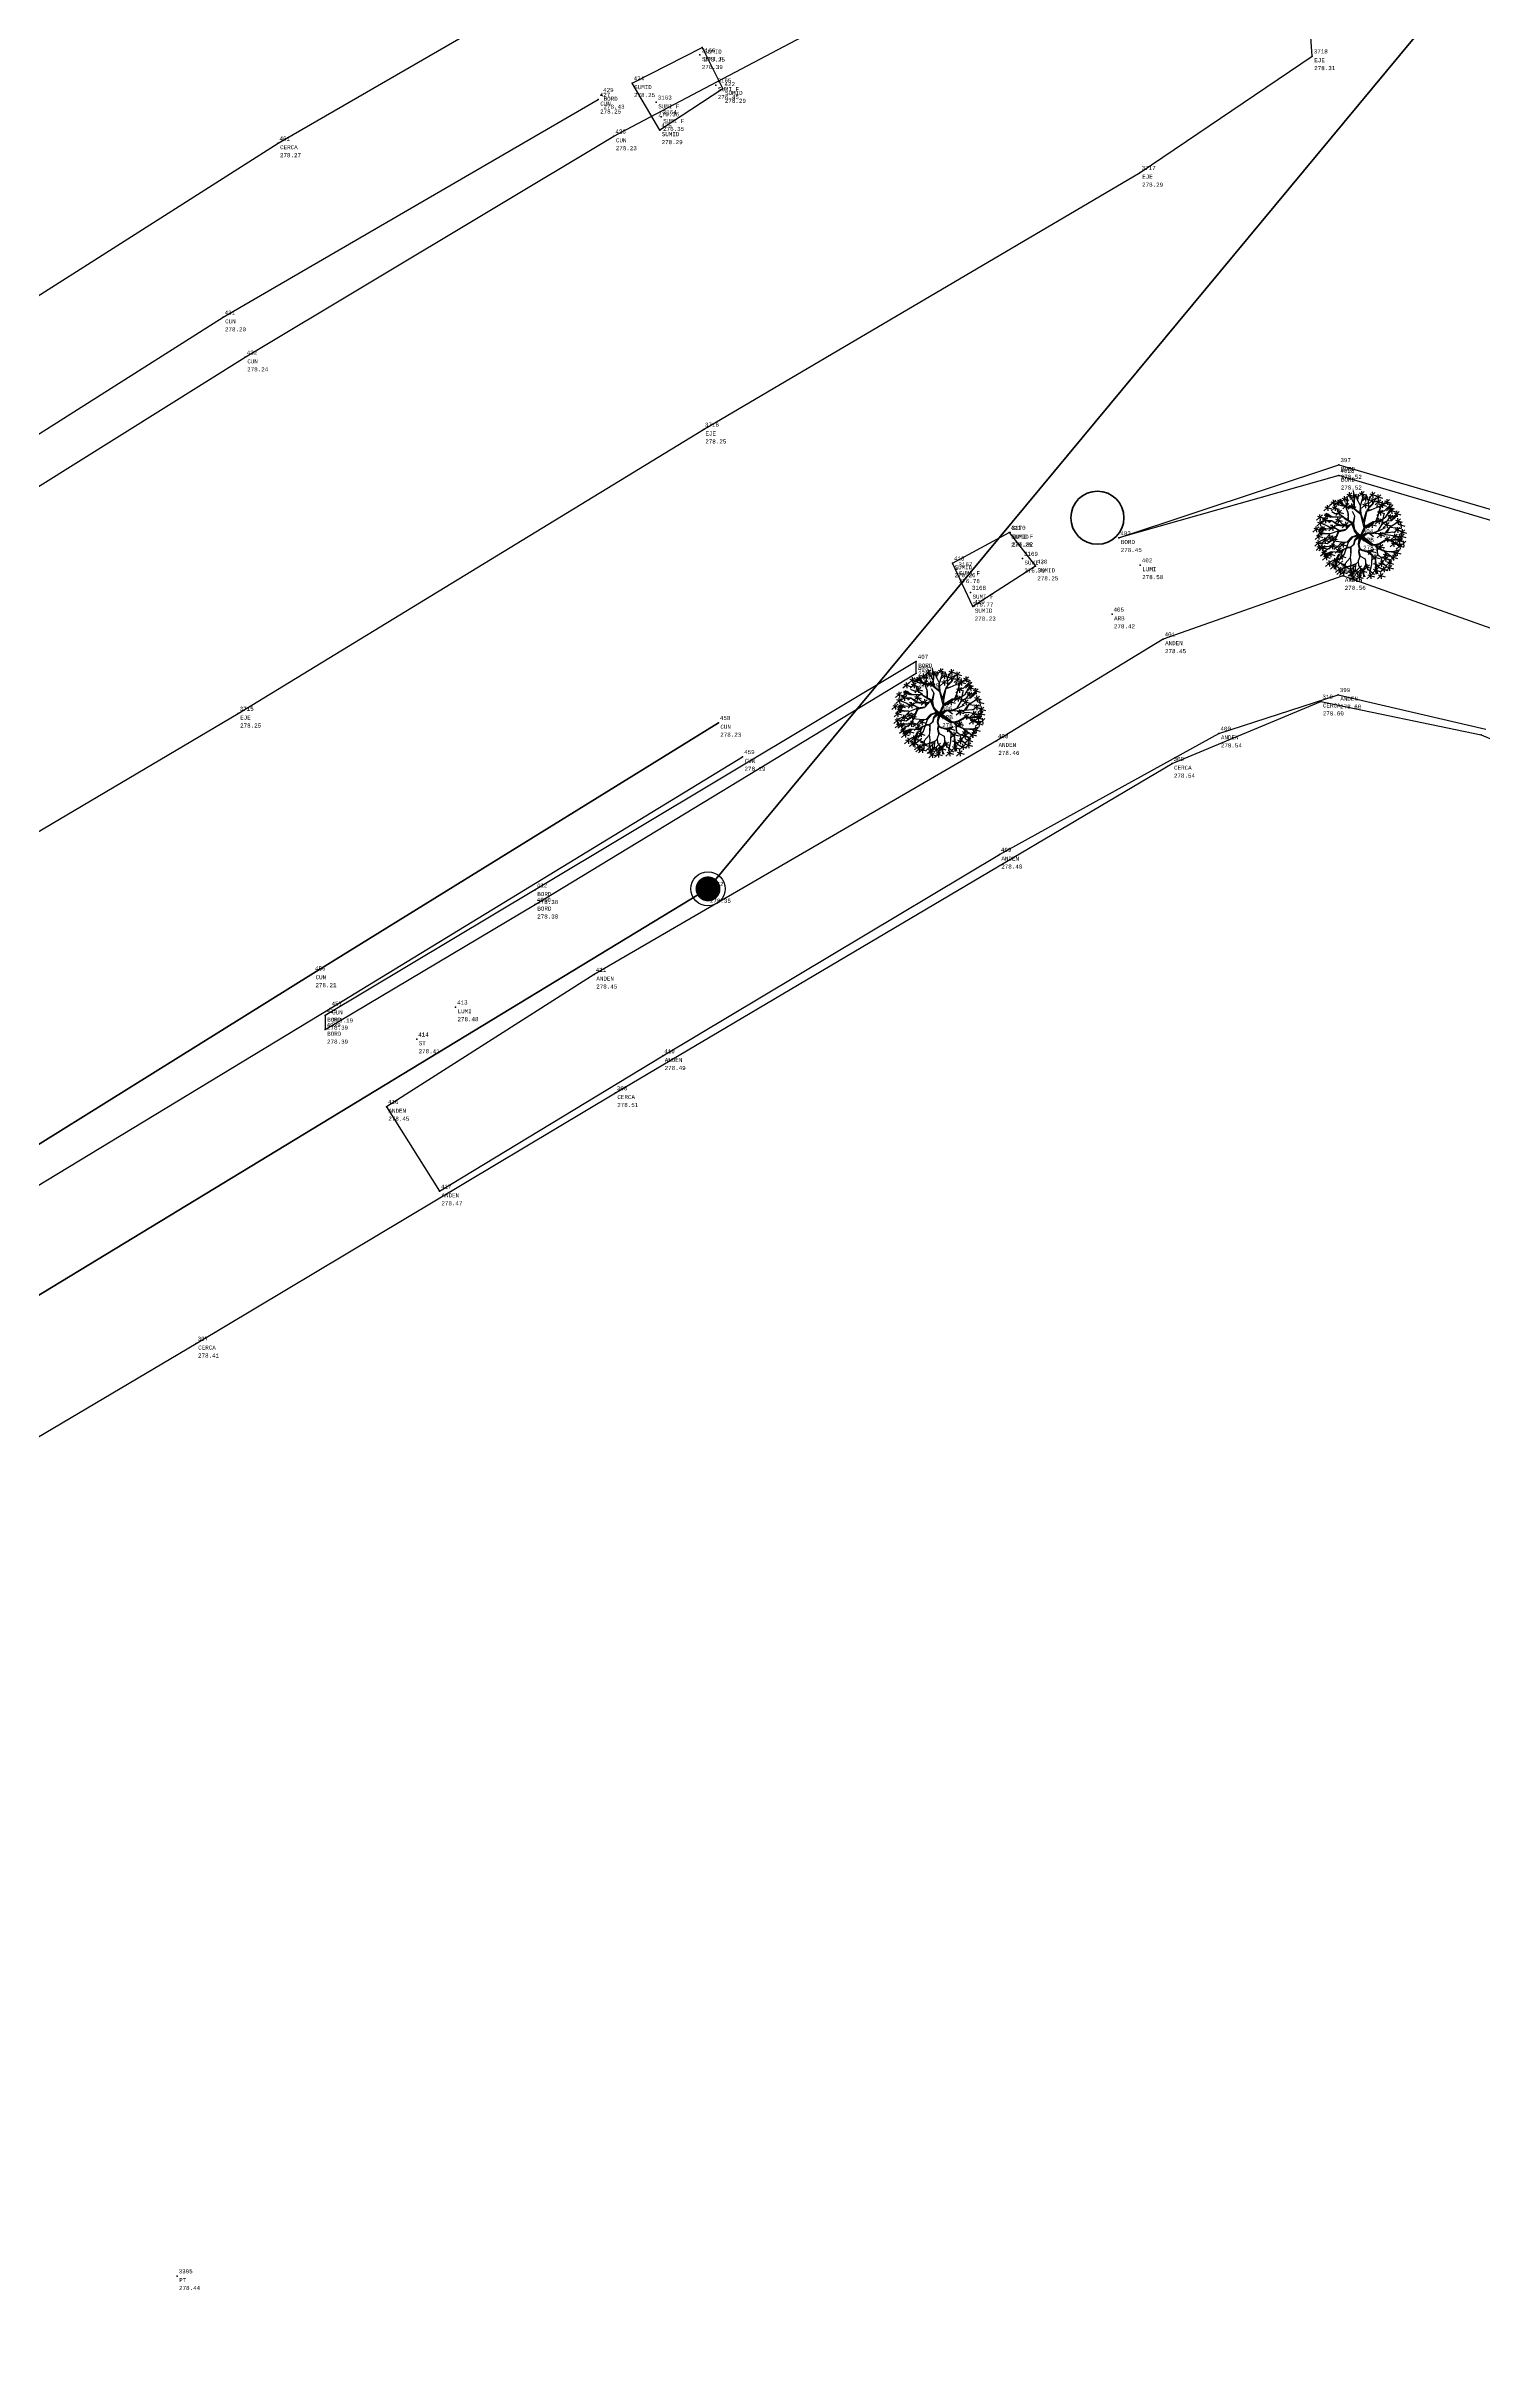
# Model space of a CAD drawing. Header units: metres. Extents: x 5050628 to 5051715, y 2427226 to 2427693.
# Drawn here: x 5050925.4 to 5050943.09, y 2427360.32 to 2427388.86 of the extents above; entities that cross this region are included whole.
import ezdxf
from ezdxf.enums import TextEntityAlignment as Align

# ---------------------------------------------------------------- set-up
doc = ezdxf.new("R2010")
doc.units = ezdxf.units.M
for name, color, linetype in [('1. Eje Vía', 7, 'Continuous'), ('Alcantarilla', 253, 'Continuous'), ('Anden', 252, 'Continuous'), ('ARBOLES', 3, 'Continuous'), ('Bordillo', 252, 'Continuous'), ('Cerca', 90, 'FENCELINE2'), ('Cuneta', 254, 'Continuous'), ('CVL_PUNTO', 2, 'Continuous'), ('CVL_PUNTO_COR', 2, 'Continuous'), ('CVL_PUNTO_NUM', 2, 'Continuous'), ('POSTE', 2, 'Continuous'), ('Sumidero', 162, 'Continuous'), ('Vía', 40, 'Continuous')]:
    doc.layers.add(name, color=color, linetype=linetype)
doc.layers.add('C. Agua Negras', color=35, linetype='Continuous', lineweight=40)
doc.layers.add('Linea del alumbrado', color=2, linetype='Continuous', lineweight=100)
doc.styles.add('MONOTXT4', font='monotxt4.shx')
doc.linetypes.add('FENCELINE2', pattern='A,0.25,-0.1,[132,ltypeshp.shx,S=0.1,R=0,X=-0.1,Y=0],-0.1,1', length=1.45)

# ---------------------------------------------------------------- blocks, each defined once
blk = doc.blocks.new('ar-2')
at = {"layer": 'ARBOLES'}
for p, q in [((28.786, 111.965), (28.579, 111.782)), ((28.69, 111.982), (28.714, 111.782)), ((28.994, 112.147), (28.788, 111.964)), ((28.821, 112.102), (29.055, 112.03)), ((29.043, 111.964), (28.837, 111.781)), ((28.899, 112.164), (28.922, 111.964)), ((28.948, 111.981), (28.971, 111.781)), ((29.159, 112.15), (28.953, 111.966)), ((29.24, 111.943), (28.972, 112.031)), ((28.986, 112.105), (29.22, 112.033)), ((29.064, 112.167), (29.087, 111.966)), ((29.381, 112.272), (29.175, 112.089)), ((29.208, 112.227), (29.442, 112.155)), ((29.442, 112.04), (29.235, 111.857)), ((29.269, 111.995), (29.502, 111.923)), ((29.286, 112.289), (29.309, 112.089)), ((29.552, 112.413), (29.346, 112.23)), ((29.401, 112.088), (29.364, 112.162)), ((29.379, 112.368), (29.613, 112.296)), ((29.632, 112.027), (29.426, 111.844)), ((29.457, 112.43), (29.48, 112.23)), ((29.459, 111.982), (29.692, 111.91)), ((29.716, 112.36), (29.509, 112.177)), ((29.537, 112.044), (29.56, 111.844)), ((29.543, 112.315), (29.776, 112.243)), ((29.603, 112.491), (29.626, 112.29)), ((29.982, 112.455), (29.776, 112.272)), ((29.809, 112.411), (30.043, 112.339)), ((29.887, 112.473), (29.91, 112.272)), ((30.096, 112.061), (29.889, 111.878)), ((30.099, 112.288), (29.893, 112.105)), ((29.923, 112.016), (30.156, 111.944)), ((29.926, 112.243), (30.16, 112.171)), ((30, 112.078), (30.023, 111.878)), ((30.004, 112.305), (30.027, 112.105)), ((30.344, 112.212), (30.137, 112.029)), ((30.353, 112.423), (30.146, 112.24)), ((30.171, 112.168), (30.404, 112.095)), ((30.18, 112.379), (30.413, 112.306)), ((30.248, 112.23), (30.271, 112.029)), ((30.257, 112.441), (30.28, 112.24)), ((30.555, 112.339), (30.348, 112.155)), ((30.566, 112.171), (30.36, 111.988)), ((30.382, 112.294), (30.615, 112.222)), ((30.393, 112.127), (30.627, 112.054)), ((30.434, 111.919), (30.446, 112)), ((30.459, 112.356), (30.482, 112.155)), ((30.471, 112.189), (30.494, 111.988)), ((30.694, 112.066), (30.488, 111.883)), ((30.521, 112.021), (30.755, 111.949)), ((30.599, 112.083), (30.622, 111.883)), ((30.86, 112.173), (30.654, 111.99)), ((30.687, 112.129), (30.921, 112.056)), ((30.743, 112.051), (30.977, 111.979)), ((30.963, 111.971), (30.756, 111.788)), ((30.765, 112.191), (30.788, 111.99)), ((30.867, 111.988), (30.89, 111.788)), ((28.4, 111.227), (28.194, 111.044)), ((28.227, 111.182), (28.46, 111.11)), ((28.305, 111.244), (28.328, 111.044)), ((28.528, 111.641), (28.322, 111.457)), ((28.536, 111.431), (28.33, 111.248)), ((28.355, 111.596), (28.589, 111.524)), ((28.363, 111.387), (28.597, 111.315)), ((28.603, 111.231), (28.396, 111.048)), ((28.43, 111.186), (28.663, 111.114)), ((28.433, 111.658), (28.456, 111.457)), ((28.441, 111.449), (28.464, 111.248)), ((28.703, 111.533), (28.497, 111.35)), ((28.507, 111.248), (28.53, 111.048)), ((28.68, 111.44), (28.53, 111.502)), ((28.764, 111.682), (28.558, 111.499)), ((28.608, 111.55), (28.631, 111.35)), ((28.613, 111.92), (28.846, 111.848)), ((28.669, 111.7), (28.692, 111.499)), ((28.964, 111.276), (28.758, 111.092)), ((28.869, 111.293), (28.892, 111.092)), ((28.87, 111.919), (29.104, 111.847)), ((29.153, 111.542), (28.947, 111.359)), ((28.98, 111.498), (29.214, 111.426)), ((29.198, 111.809), (28.992, 111.626)), ((29.025, 111.764), (29.259, 111.692)), ((29.058, 111.56), (29.081, 111.359)), ((29.29, 111.272), (29.084, 111.452)), ((29.103, 111.827), (29.126, 111.626)), ((29.426, 111.381), (29.22, 111.198)), ((29.253, 111.336), (29.486, 111.264)), ((29.331, 111.398), (29.354, 111.198)), ((30.16, 111.33), (30.393, 111.258)), ((30.237, 111.392), (30.26, 111.192)), ((30.572, 111.509), (30.366, 111.326)), ((30.399, 111.465), (30.632, 111.392)), ((30.449, 111.764), (30.683, 111.692)), ((30.477, 111.527), (30.5, 111.326)), ((30.527, 111.827), (30.55, 111.626)), ((30.603, 111.328), (30.677, 111.671)), ((30.85, 111.375), (30.644, 111.192)), ((30.677, 111.33), (30.911, 111.258)), ((30.755, 111.392), (30.778, 111.192)), ((30.79, 111.926), (31.023, 111.854)), ((30.808, 111.591), (31.042, 111.519)), ((31.017, 111.865), (30.81, 111.682)), ((30.844, 111.82), (31.077, 111.748)), ((30.857, 111.782), (30.956, 111.857)), ((30.921, 111.882), (30.945, 111.682)), ((31.2, 111.764), (30.994, 111.581)), ((31.222, 111.198), (31.016, 111.015)), ((31.027, 111.72), (31.261, 111.648)), ((31.239, 111.509), (31.033, 111.326)), ((31.049, 111.153), (31.283, 111.081)), ((31.066, 111.465), (31.3, 111.392)), ((31.094, 111.372), (31.231, 111.378)), ((31.105, 111.782), (31.128, 111.581)), ((31.127, 111.215), (31.15, 111.015)), ((31.144, 111.527), (31.167, 111.326)), ((31.164, 111.32), (31.398, 111.248)), ((31.242, 111.382), (31.265, 111.182)), ((31.299, 111.143), (31.322, 110.942)), ((28.468, 110.742), (28.262, 110.559)), ((28.48, 110.97), (28.274, 110.787)), ((28.295, 110.697), (28.529, 110.625)), ((28.307, 110.925), (28.541, 110.853)), ((28.513, 110.584), (28.307, 110.401)), ((28.34, 110.539), (28.574, 110.467)), ((28.569, 111.108), (28.363, 110.925)), ((28.373, 110.759), (28.396, 110.559)), ((28.385, 110.987), (28.408, 110.787)), ((28.608, 110.578), (28.402, 110.395)), ((28.418, 110.601), (28.441, 110.401)), ((28.435, 110.533), (28.669, 110.461)), ((28.669, 110.386), (28.463, 110.203)), ((28.474, 111.126), (28.497, 110.925)), ((28.699, 110.836), (28.493, 110.653)), ((28.513, 110.595), (28.536, 110.395)), ((28.526, 110.791), (28.759, 110.719)), ((28.574, 110.403), (28.597, 110.203)), ((28.604, 110.853), (28.627, 110.653)), ((28.875, 110.925), (28.669, 110.742)), ((28.897, 110.351), (28.69, 110.168)), ((28.702, 110.88), (28.936, 110.808)), ((28.953, 110.629), (28.747, 110.446)), ((28.98, 110.902), (28.774, 110.719)), ((28.78, 110.942), (28.803, 110.742)), ((28.78, 110.585), (29.013, 110.513)), ((28.801, 110.368), (28.825, 110.168)), ((28.807, 110.857), (29.041, 110.785)), ((28.858, 110.647), (28.881, 110.446)), ((28.885, 110.919), (28.908, 110.719)), ((29.183, 110.491), (28.977, 110.308)), ((29.01, 110.446), (29.243, 110.374)), ((29.088, 110.508), (29.111, 110.308)), ((29.32, 110.686), (29.114, 110.503)), ((29.147, 110.641), (29.381, 110.569)), ((29.225, 110.703), (29.248, 110.503)), ((30.328, 110.446), (30.122, 110.263)), ((30.155, 110.402), (30.389, 110.329)), ((30.627, 110.614), (30.421, 110.43)), ((30.638, 111.025), (30.432, 110.841)), ((30.454, 110.569), (30.687, 110.497)), ((30.465, 110.98), (30.699, 110.908)), ((30.532, 110.631), (30.555, 110.43)), ((30.543, 111.042), (30.566, 110.841)), ((30.868, 110.88), (30.662, 110.697)), ((30.716, 110.341), (30.739, 110.14)), ((30.773, 110.897), (30.796, 110.697)), ((31.089, 110.713), (30.883, 110.53)), ((30.916, 110.668), (31.15, 110.596)), ((31.128, 110.97), (30.922, 110.787)), ((30.994, 110.73), (31.017, 110.53)), ((31.2, 110.407), (30.994, 110.224)), ((31.033, 110.987), (31.056, 110.787)), ((31.276, 110.82), (31.07, 110.637)), ((31.301, 110.632), (31.094, 110.449)), ((31.103, 110.776), (31.336, 110.704)), ((31.105, 110.425), (31.128, 110.224)), ((31.128, 110.587), (31.361, 110.515)), ((31.368, 110.97), (31.162, 110.787)), ((31.181, 110.838), (31.204, 110.637)), ((31.394, 111.125), (31.188, 110.942)), ((31.195, 110.925), (31.428, 110.853)), ((31.205, 110.649), (31.228, 110.449)), ((31.221, 111.081), (31.455, 111.009)), ((31.433, 110.725), (31.227, 110.542)), ((31.273, 110.987), (31.296, 110.787)), ((31.338, 110.742), (31.361, 110.542)), ((28.738, 110.254), (28.532, 110.071)), ((28.565, 110.21), (28.798, 110.138)), ((28.848, 110.035), (28.641, 109.852)), ((28.643, 110.272), (28.666, 110.071)), ((28.675, 109.99), (28.908, 109.918)), ((28.724, 110.306), (28.957, 110.234)), ((28.752, 110.053), (28.776, 109.852)), ((29.013, 109.94), (28.807, 109.757)), ((28.84, 109.895), (29.074, 109.823)), ((29.048, 110.123), (28.842, 109.94)), ((28.875, 110.078), (29.109, 110.006)), ((28.918, 109.957), (28.941, 109.757)), ((28.953, 110.14), (28.976, 109.94)), ((28.974, 109.92), (28.997, 109.72)), ((29.186, 109.821), (28.979, 109.638)), ((29.235, 109.753), (29.028, 109.57)), ((29.237, 110.04), (29.031, 109.856)), ((29.064, 109.995), (29.297, 109.923)), ((29.09, 109.838), (29.113, 109.638)), ((29.113, 110.228), (29.346, 110.156)), ((29.331, 109.718), (29.124, 109.535)), ((29.139, 109.77), (29.162, 109.57)), ((29.158, 109.673), (29.391, 109.601)), ((29.181, 109.913), (29.414, 109.841)), ((29.23, 109.845), (29.463, 109.773)), ((29.235, 109.735), (29.259, 109.535)), ((29.603, 109.817), (29.397, 109.634)), ((29.459, 109.65), (29.692, 109.578)), ((29.684, 109.547), (29.478, 109.364)), ((29.508, 109.835), (29.531, 109.634)), ((29.514, 109.523), (29.632, 109.679)), ((29.537, 109.712), (29.56, 109.512)), ((29.581, 109.897), (29.605, 109.696)), ((29.589, 109.564), (29.612, 109.364)), ((29.654, 109.673), (29.887, 109.601)), ((29.887, 109.874), (29.681, 109.691)), ((29.887, 109.556), (29.681, 109.373)), ((29.904, 109.773), (29.698, 109.59)), ((29.731, 109.735), (29.754, 109.535)), ((29.792, 109.574), (29.815, 109.373)), ((30.01, 109.763), (29.803, 109.579)), ((29.869, 109.753), (29.831, 109.61)), ((29.831, 109.61), (29.85, 109.479)), ((29.837, 109.718), (30.07, 109.646)), ((29.914, 109.78), (29.938, 109.579)), ((30.165, 109.907), (29.959, 109.724)), ((29.992, 109.862), (30.226, 109.79)), ((30.282, 109.601), (30.076, 109.418)), ((30.109, 109.556), (30.343, 109.484)), ((30.167, 109.616), (30.211, 109.523)), ((30.187, 109.618), (30.21, 109.418)), ((30.449, 110.246), (30.243, 110.063)), ((30.471, 109.796), (30.265, 109.613)), ((30.276, 110.201), (30.51, 110.129)), ((30.294, 109.956), (30.527, 109.884)), ((30.298, 109.751), (30.532, 109.679)), ((30.354, 110.263), (30.377, 110.063)), ((30.376, 109.813), (30.399, 109.613)), ((30.645, 109.605), (30.439, 109.422)), ((30.65, 110.024), (30.444, 109.841)), ((30.472, 109.561), (30.706, 109.489)), ((30.477, 109.979), (30.71, 109.907)), ((30.743, 109.829), (30.537, 109.646)), ((30.55, 109.623), (30.573, 109.422)), ((30.555, 110.041), (30.578, 109.841)), ((30.57, 109.784), (30.804, 109.712)), ((30.811, 110.324), (30.605, 110.14)), ((30.811, 110.191), (30.605, 110.008)), ((30.638, 110.279), (30.872, 110.207)), ((30.648, 109.846), (30.671, 109.646)), ((30.716, 110.208), (30.739, 110.008)), ((30.94, 109.879), (30.733, 109.696)), ((30.944, 110.051), (30.738, 109.868)), ((30.767, 109.835), (31, 109.763)), ((30.771, 110.006), (31.004, 109.934)), ((30.844, 109.897), (30.867, 109.696)), ((30.849, 110.068), (30.872, 109.868)), ((31.078, 110.24), (30.872, 110.057)), ((30.883, 110.226), (31.007, 110.065)), ((30.905, 110.195), (31.138, 110.123)), ((30.983, 110.257), (31.006, 110.057)), ((29.511, 109.502), (29.745, 109.43)), ((29.714, 109.512), (29.948, 109.44))]:
    blk.add_line(p, q, dxfattribs=at)
at = {"layer": 'ARBOLES', "color": 27}
for p, q in [((29.041, 111.839), (28.91, 111.982)), ((29.245, 111.956), (29.091, 112.149)), ((29.115, 112.149), (29.24, 111.988)), ((29.24, 111.988), (29.14, 112.174)), ((29.277, 111.969), (29.158, 112.187)), ((29.383, 111.888), (29.245, 111.956)), ((29.383, 111.9), (29.277, 111.969)), ((29.346, 112.057), (29.369, 111.857)), ((29.37, 111.844), (29.414, 112.149)), ((29.414, 112.149), (29.395, 112.287)), ((29.638, 112.025), (29.5, 112.311)), ((29.638, 112.218), (29.619, 112.342)), ((29.619, 111.888), (29.644, 112.043)), ((29.62, 112.377), (29.643, 112.177)), ((29.638, 112.342), (29.65, 112.224)), ((29.644, 112.043), (29.638, 112.218)), ((29.644, 111.993), (29.662, 112.348)), ((29.669, 111.832), (29.644, 111.993)), ((29.756, 112.137), (29.688, 112.342)), ((29.762, 112.143), (29.787, 112.361)), ((29.849, 111.956), (29.762, 112.143)), ((29.837, 111.701), (29.855, 111.95)), ((29.874, 111.677), (29.849, 111.956)), ((29.855, 111.956), (29.974, 112.361)), ((30.129, 112.131), (30.048, 112.355)), ((30.142, 111.882), (30.129, 112.131)), ((30.136, 112.137), (30.229, 112.305)), ((30.142, 111.919), (30.297, 112.038)), ((30.147, 111.882), (30.297, 112.031)), ((30.297, 112.031), (30.396, 112.249)), ((30.428, 111.913), (30.739, 112.056)), ((30.546, 111.888), (30.595, 111.956)), ((30.595, 111.956), (30.621, 112.125)), ((30.701, 111.8), (30.857, 111.963)), ((28.637, 111.16), (28.419, 111.135)), ((28.431, 111.16), (28.556, 111.166)), ((28.723, 111.148), (28.437, 111.198)), ((28.711, 111.253), (28.481, 111.359)), ((28.53, 111.488), (28.763, 111.416)), ((28.591, 111.638), (28.825, 111.565)), ((28.853, 111.558), (28.611, 111.664)), ((28.853, 111.564), (28.636, 111.67)), ((28.897, 111.564), (28.654, 111.695)), ((28.853, 111.44), (28.68, 111.44)), ((28.829, 111.166), (28.711, 111.253)), ((28.823, 111.166), (28.723, 111.148)), ((28.848, 111.434), (28.755, 111.366)), ((28.791, 111.231), (29.025, 111.159)), ((29.116, 111.085), (28.811, 111.284)), ((29.016, 111.278), (28.823, 111.166)), ((28.978, 111.677), (28.853, 111.744)), ((29.245, 111.558), (28.853, 111.558)), ((29.091, 111.303), (28.853, 111.44)), ((29.041, 111.297), (28.854, 111.434)), ((29.091, 111.677), (28.978, 111.677)), ((28.997, 111.173), (29.14, 111.098)), ((29.246, 111.253), (29.016, 111.278)), ((29.102, 111.683), (29.041, 111.839)), ((29.234, 111.272), (29.041, 111.297)), ((29.277, 111.259), (29.091, 111.303)), ((29.258, 111.564), (29.102, 111.683)), ((29.494, 111.409), (29.245, 111.558)), ((29.408, 111.26), (29.265, 111.26)), ((29.563, 111.334), (29.271, 111.534)), ((29.457, 111.285), (29.277, 111.259)), ((29.47, 111.285), (29.339, 111.129)), ((29.433, 111.278), (29.339, 111.129)), ((29.42, 111.733), (29.37, 111.844)), ((29.37, 111.844), (29.42, 111.683)), ((29.494, 111.894), (29.383, 111.9)), ((29.588, 111.876), (29.383, 111.888)), ((29.42, 111.683), (29.414, 111.471)), ((29.439, 111.458), (29.42, 111.733)), ((29.544, 111.334), (29.457, 111.285)), ((29.55, 111.309), (29.47, 111.285)), ((29.619, 111.888), (29.494, 111.894)), ((29.619, 111.328), (29.494, 111.409)), ((29.55, 111.309), (29.625, 111.135)), ((29.595, 111.266), (29.563, 111.334)), ((29.662, 111.601), (29.576, 111.757)), ((29.862, 111.657), (29.588, 111.876)), ((29.6, 111.352), (29.656, 111.595)), ((29.644, 111.11), (29.6, 111.322)), ((29.656, 111.129), (29.619, 111.328)), ((29.625, 111.346), (29.662, 111.601)), ((29.638, 111.906), (29.644, 111.863)), ((29.881, 111.664), (29.669, 111.832)), ((29.848, 110.918), (29.98, 111.197)), ((29.848, 110.918), (30.004, 111.179)), ((29.98, 111.197), (29.862, 111.657)), ((29.967, 111.378), (29.881, 111.664)), ((29.918, 110.992), (30.017, 111.16)), ((29.961, 111.421), (30.067, 111.77)), ((29.998, 111.352), (29.967, 111.378)), ((30.004, 111.179), (29.974, 111.346)), ((29.98, 111.384), (30.017, 111.534)), ((29.998, 111.365), (30.08, 111.794)), ((30.017, 111.179), (29.998, 111.352)), ((30.017, 111.246), (30.297, 111.409)), ((30.03, 111.209), (30.253, 111.359)), ((30.036, 111.179), (30.309, 111.396)), ((30.08, 111.794), (30.142, 111.882)), ((30.086, 111.776), (30.223, 111.82)), ((30.104, 111.813), (30.229, 111.826)), ((30.333, 111.375), (30.126, 111.192)), ((30.223, 111.82), (30.428, 111.913)), ((30.297, 111.409), (30.422, 111.421)), ((30.309, 111.396), (30.471, 111.409)), ((30.385, 111.421), (30.459, 111.59)), ((30.622, 111.809), (30.416, 111.626)), ((30.422, 111.421), (30.446, 111.502)), ((30.446, 111.502), (30.491, 111.701)), ((30.471, 111.409), (30.565, 111.446)), ((30.472, 111.091), (30.609, 111.322)), ((30.484, 111.714), (30.546, 111.888)), ((30.491, 111.701), (30.701, 111.8)), ((30.491, 111.091), (30.721, 111.21)), ((30.502, 111.739), (30.695, 111.794)), ((30.565, 111.446), (30.739, 111.577)), ((30.609, 111.322), (30.783, 111.434)), ((30.615, 111.366), (30.789, 111.44)), ((30.727, 111.017), (30.876, 111.216)), ((30.739, 111.577), (30.857, 111.782)), ((30.757, 111.863), (30.87, 111.943)), ((30.757, 111.85), (30.882, 111.919)), ((30.981, 111.635), (30.775, 111.452)), ((30.777, 111.036), (30.889, 111.229)), ((30.783, 111.648), (31.017, 111.576)), ((30.783, 111.434), (30.939, 111.453)), ((30.789, 111.434), (30.895, 111.621)), ((30.876, 111.216), (31.094, 111.372)), ((30.886, 111.653), (30.909, 111.452)), ((30.889, 111.216), (31.275, 111.173)), ((30.939, 111.453), (31.088, 111.652)), ((30.939, 111.453), (31.119, 111.614)), ((28.396, 111.064), (28.63, 110.991)), ((28.406, 110.992), (28.767, 110.98)), ((28.786, 110.98), (28.412, 111.011)), ((28.648, 110.817), (28.418, 110.705)), ((28.699, 110.637), (28.456, 110.675)), ((28.568, 110.525), (28.462, 110.5)), ((28.63, 110.525), (28.475, 110.482)), ((28.496, 110.341), (28.729, 110.269)), ((28.798, 110.5), (28.531, 110.339)), ((28.755, 110.538), (28.537, 110.532)), ((28.86, 110.357), (28.58, 110.27)), ((28.612, 110.208), (28.842, 110.345)), ((28.923, 110.563), (28.63, 110.525)), ((28.804, 110.979), (28.648, 110.817)), ((28.848, 110.743), (28.699, 110.637)), ((28.991, 110.793), (28.798, 110.5)), ((29.102, 111.085), (28.804, 110.979)), ((28.985, 110.805), (28.848, 110.743)), ((29.109, 110.339), (28.86, 110.357)), ((29.284, 110.681), (28.916, 110.724)), ((29.06, 110.538), (28.923, 110.563)), ((29.066, 110.532), (28.923, 110.438)), ((29.072, 111.067), (28.973, 110.799)), ((29.103, 111.06), (28.985, 110.805)), ((29.178, 110.669), (29.06, 110.538)), ((29.339, 111.129), (29.102, 111.085)), ((29.109, 111.067), (29.327, 111.116)), ((29.228, 110.432), (29.109, 110.339)), ((29.122, 110.332), (29.228, 110.407)), ((29.228, 110.407), (29.165, 110.282)), ((29.408, 110.693), (29.178, 110.669)), ((29.253, 110.426), (29.184, 110.282)), ((29.414, 110.507), (29.228, 110.432)), ((29.427, 110.494), (29.253, 110.426)), ((29.421, 110.687), (29.271, 110.245)), ((29.545, 110.868), (29.377, 110.693)), ((29.551, 110.861), (29.408, 110.693)), ((29.514, 110.519), (29.414, 110.507)), ((29.501, 110.482), (29.427, 110.494)), ((29.433, 110.693), (29.582, 110.868)), ((29.501, 110.519), (29.52, 110.332)), ((29.613, 110.612), (29.514, 110.525)), ((29.582, 110.575), (29.514, 110.519)), ((29.52, 110.307), (29.526, 110.513)), ((29.738, 110.942), (29.545, 110.868)), ((29.756, 110.917), (29.551, 110.861)), ((29.626, 110.6), (29.582, 110.575)), ((29.644, 110.774), (29.613, 110.612)), ((29.651, 110.743), (29.626, 110.6)), ((29.763, 110.923), (29.638, 111.098)), ((29.749, 110.967), (29.644, 111.11)), ((29.848, 110.918), (29.651, 110.743)), ((29.756, 110.992), (29.656, 111.129)), ((29.657, 110.768), (29.781, 110.936)), ((29.812, 110.923), (29.657, 110.768)), ((29.855, 110.917), (29.749, 110.967)), ((29.855, 110.917), (29.756, 110.992)), ((29.812, 110.874), (29.769, 110.625)), ((29.848, 110.918), (29.775, 110.612)), ((29.775, 110.612), (29.812, 110.457)), ((29.8, 110.45), (29.787, 110.357)), ((29.787, 110.357), (29.819, 110.183)), ((29.819, 110.432), (29.794, 110.364)), ((29.794, 110.364), (29.837, 110.208)), ((29.856, 110.812), (29.8, 110.618)), ((29.8, 110.618), (29.825, 110.469)), ((29.812, 110.457), (29.887, 110.413)), ((29.825, 110.469), (29.912, 110.426)), ((29.848, 110.918), (29.887, 110.811)), ((29.893, 110.954), (29.881, 110.917)), ((29.881, 110.917), (29.905, 110.817)), ((29.887, 110.811), (30.223, 110.599)), ((29.887, 110.413), (30.124, 110.345)), ((29.905, 110.817), (29.918, 110.917)), ((29.912, 110.426), (30.092, 110.37)), ((29.918, 110.936), (30.043, 111.017)), ((29.918, 110.917), (29.918, 110.992)), ((29.924, 110.911), (30.018, 110.986)), ((29.93, 110.898), (30.291, 110.618)), ((29.937, 110.805), (29.93, 110.867)), ((29.93, 110.867), (30.21, 110.655)), ((30.204, 110.631), (29.937, 110.805)), ((29.949, 110.886), (30.092, 111.005)), ((30.21, 110.655), (29.967, 110.811)), ((30.018, 110.986), (30.105, 111.017)), ((30.285, 110.413), (30.055, 110.382)), ((30.092, 111.005), (30.155, 111.005)), ((30.105, 111.017), (30.298, 111.017)), ((30.124, 110.37), (30.254, 110.264)), ((30.124, 110.345), (30.248, 110.245)), ((30.13, 110.37), (30.285, 110.413)), ((30.155, 111.005), (30.31, 110.892)), ((30.192, 110.986), (30.323, 111.011)), ((30.291, 110.618), (30.204, 110.631)), ((30.223, 110.599), (30.341, 110.593)), ((30.279, 111.017), (30.472, 111.091)), ((30.298, 111.017), (30.422, 110.992)), ((30.309, 110.618), (30.372, 110.618)), ((30.341, 110.593), (30.422, 110.493)), ((30.348, 111.017), (30.478, 111.091)), ((30.372, 110.618), (30.502, 110.649)), ((30.403, 110.581), (30.446, 110.493)), ((30.409, 110.581), (30.534, 110.643)), ((30.416, 110.488), (30.428, 110.282)), ((30.422, 110.992), (30.727, 111.017)), ((30.422, 110.493), (30.701, 110.369)), ((30.453, 110.282), (30.435, 110.482)), ((30.446, 110.493), (30.695, 110.388)), ((30.502, 110.649), (30.739, 110.787)), ((30.528, 110.992), (30.659, 110.986)), ((30.534, 110.643), (30.733, 110.768)), ((30.628, 111.005), (30.721, 110.955)), ((30.683, 110.364), (30.883, 110.226)), ((30.695, 110.835), (30.928, 110.763)), ((30.695, 110.388), (31, 110.35)), ((30.701, 110.369), (31.019, 110.376)), ((30.721, 110.955), (30.908, 110.942)), ((30.733, 110.768), (30.9, 110.737)), ((30.739, 110.787), (30.882, 110.755)), ((30.746, 111.023), (30.976, 111.048)), ((30.882, 110.755), (31.199, 110.787)), ((30.9, 110.737), (31.156, 110.631)), ((31.138, 110.612), (30.907, 110.724)), ((30.908, 110.942), (31.293, 110.874)), ((31.181, 110.811), (30.919, 110.761)), ((30.955, 110.925), (31.189, 110.853)), ((30.976, 111.048), (31.063, 111.042)), ((31, 110.35), (31.099, 110.195)), ((31.019, 110.376), (31.231, 110.443)), ((31.027, 110.363), (31.261, 110.29)), ((31.249, 110.581), (31.138, 110.612)), ((31.261, 110.599), (31.144, 110.625)), ((31.156, 110.631), (31.274, 110.625)), ((31.298, 110.798), (31.181, 110.811)), ((31.199, 110.787), (31.293, 110.755)), ((31.298, 110.78), (31.224, 110.792)), ((28.705, 110.282), (28.58, 110.257)), ((28.599, 110.233), (28.705, 110.282)), ((28.991, 110.096), (28.755, 109.984)), ((29.035, 110.158), (28.96, 109.791)), ((29.091, 110.245), (28.973, 109.766)), ((29.078, 110.251), (28.991, 110.096)), ((29.184, 110.282), (29.078, 110.251)), ((29.286, 110.273), (29.08, 110.09)), ((29.215, 109.772), (29.085, 109.691)), ((29.271, 110.245), (29.103, 110.052)), ((29.191, 110.29), (29.214, 110.09)), ((29.676, 109.915), (29.215, 109.772)), ((29.246, 109.784), (29.713, 109.952)), ((29.302, 109.679), (29.259, 109.616)), ((29.321, 109.952), (29.302, 109.679)), ((29.489, 110.152), (29.321, 109.952)), ((29.632, 109.695), (29.426, 109.512)), ((29.677, 109.879), (29.47, 109.696)), ((29.663, 109.729), (29.47, 109.517)), ((29.52, 110.332), (29.489, 110.152)), ((29.52, 109.984), (29.489, 109.753)), ((29.495, 110.164), (29.52, 109.984)), ((29.663, 109.722), (29.539, 109.511)), ((29.682, 109.915), (29.663, 109.729)), ((29.781, 110.027), (29.682, 109.915)), ((29.831, 110.195), (29.775, 110.04)), ((29.775, 110.04), (29.787, 109.884)), ((29.787, 109.884), (29.869, 109.753)), ((29.837, 110.208), (30.018, 110.12)), ((29.875, 109.753), (29.999, 109.492)), ((30.024, 109.909), (29.955, 109.76)), ((29.962, 109.747), (29.955, 109.486)), ((30.043, 109.915), (29.962, 109.747)), ((30.018, 110.12), (30.043, 109.915)), ((30.03, 109.965), (30.024, 109.909)), ((30.043, 109.915), (30.099, 109.772)), ((30.07, 109.924), (30.093, 109.724)), ((30.099, 109.772), (30.335, 109.573)), ((30.235, 109.934), (30.167, 109.616)), ((30.248, 110.245), (30.235, 109.934)), ((30.26, 110.257), (30.379, 110.071)), ((30.366, 110.046), (30.379, 109.853)), ((30.397, 109.585), (30.372, 109.841)), ((30.379, 110.071), (30.397, 109.884)), ((30.379, 109.853), (30.422, 109.592)), ((30.391, 109.884), (30.441, 109.592)), ((30.397, 109.884), (30.652, 109.735)), ((30.428, 110.282), (30.546, 110.189)), ((30.546, 110.189), (30.615, 109.971)), ((30.565, 110.171), (30.814, 110.102)), ((30.578, 110.189), (30.827, 110.108)), ((30.615, 109.971), (30.771, 109.853)), ((30.638, 110.146), (30.872, 110.074)), ((30.827, 110.108), (30.914, 109.977))]:
    blk.add_line(p, q, dxfattribs=at)
blk = doc.blocks.new('Poste alumbrado publico')
at = {"layer": 'POSTE', "true_color": 0xf8d731}
h = blk.add_hatch(color=40, dxfattribs=at)
edge = h.paths.add_edge_path()
edge.add_arc((839096.774, 1362011.373), 0.154, -10.5638, 349.4362)
at = {"layer": 'POSTE', "color": 30}
blk.add_circle((839096.774, 1362011.373, 258.514), 0.211, dxfattribs=at)

msp = doc.modelspace()

# ---------------------------------------------------------------- linework, layer by layer
at = {"layer": '1. Eje Vía', "elevation": 280.286, "flags": 128}
msp.add_lwpolyline([(5050830.005, 2427370.874), (5050836.615, 2427370.03), (5050843.416, 2427369.137), (5050850.296, 2427367.753), (5050856.616, 2427366.502), (5050862.915, 2427365.188), (5050868.463, 2427364.299), (5050875.153, 2427362.728), (5050882.071, 2427361.251), (5050888.668, 2427360.673), (5050894.392, 2427361.495), (5050900.729, 2427364.879), (5050904.908, 2427367.197), (5050910.011, 2427370.093), (5050915.954, 2427373.695), (5050922.096, 2427377.286), (5050927.76, 2427380.633), (5050933.491, 2427384.134), (5050938.872, 2427387.299), (5050940.992, 2427388.735), (5050940.643, 2427393.764), (5050941.484, 2427399.287), (5050943.082, 2427403.944), (5050945.753, 2427407.594)], dxfattribs=at)
at = {"layer": 'Anden', "elevation": 278.916, "flags": 128}
for points in [[(5050943.761, 2427381.48), (5050941.368, 2427382.33), (5050939.154, 2427381.55), (5050937.101, 2427380.296), (5050932.147, 2427377.416), (5050929.586, 2427375.787)], [(5050929.586, 2427375.787), (5050930.24, 2427374.745), (5050932.99, 2427376.413), (5050937.137, 2427378.895), (5050939.842, 2427380.388), (5050941.312, 2427380.865), (5050943.13, 2427380.441)]]:
    msp.add_lwpolyline(points, dxfattribs=at)
at = {"layer": 'Bordillo'}
for points in [[(5050938.609, 2427382.797, 278.919), (5050941.32, 2427383.698, 278.982), (5050944.467, 2427382.775, 279.074), (5050947.111, 2427381.539, 279.056), (5050950.059, 2427380.534, 279.109), (5050953.255, 2427379.846, 279.198), (5050956.913, 2427379.778, 279.255), (5050959.457, 2427379.716, 279.259), (5050961.717, 2427378.72, 279.389), (5050963.147, 2427377.073, 279.481), (5050962.132, 2427376.183, 279.516), (5050962.036, 2427376.323, 279.518), (5050963.019, 2427377.073, 279.481), (5050961.494, 2427378.72, 279.389), (5050959.457, 2427379.585, 279.259), (5050956.913, 2427379.65, 279.255), (5050953.255, 2427379.711, 279.198), (5050950.059, 2427380.399, 279.109), (5050947.111, 2427381.402, 279.056), (5050944.467, 2427382.632, 279.074), (5050941.32, 2427383.566, 278.982), (5050938.609, 2427382.797, 278.834), (5050938.609, 2427382.797, 278.919)], [(5050928.831, 2427376.91, 278.861), (5050928.831, 2427376.737, 278.861), (5050931.42, 2427378.279, 278.848), (5050936.113, 2427381.13, 278.855), (5050936.113, 2427381.274, 278.855), (5050931.42, 2427378.458, 278.848), (5050928.831, 2427376.91, 278.861)]]:
    msp.add_polyline3d(points, dxfattribs=at)
at = {"layer": 'C. Agua Negras'}
msp.add_circle((5050938.344, 2427383.046, 281.743), 0.327, dxfattribs=at)
at = {"layer": 'Cerca', "flags": 128}
for points, elevation in [([(5050903.828, 2427372.615), (5050907.72, 2427375.165), (5050912.691, 2427378.254), (5050917.089, 2427380.913), (5050923.109, 2427384.393), (5050928.251, 2427387.662), (5050933.449, 2427390.668), (5050935.677, 2427395.682), (5050936.189, 2427400.291), (5050937.069, 2427405.12), (5050937.391, 2427405.763)], 278.728), ([(5050908.774, 2427363.685), (5050913.526, 2427365.554), (5050920.394, 2427368.814), (5050927.242, 2427372.869), (5050932.406, 2427375.957), (5050939.264, 2427380.015), (5050941.098, 2427380.782), (5050943.073, 2427380.369), (5050946.931, 2427378.741), (5050950.796, 2427377.418), (5050956.801, 2427376.879), (5050958.846, 2427376.591), (5050960.473, 2427375.853), (5050963.679, 2427370.581), (5050965.936, 2427366.758), (5050971.146, 2427358.124), (5050971.256, 2427358.004)], 278.688)]:
    msp.add_lwpolyline(points, dxfattribs=dict(at, elevation=elevation))
at = {"layer": 'Cuneta'}
for points in [[(5050903.749, 2427370.932, 278.54), (5050912.901, 2427376.535, 278.679), (5050917.219, 2427379.114, 278.637), (5050922.555, 2427382.337, 278.649), (5050927.574, 2427385.516, 278.668), (5050932.195, 2427388.2, 278.713)], [(5050933.675, 2427380.52, 278.701), (5050928.688, 2427377.433, 278.681), (5050922.765, 2427373.744, 278.621), (5050914.795, 2427369.087, 278.619), (5050910.36, 2427366.346, 278.568), (5050906.95, 2427364.315, 278.564), (5050907.442, 2427362.931, 277.682)], [(5050908.128, 2427363.145, 277.682), (5050907.439, 2427364.262, 278.497), (5050910.473, 2427366.077, 278.545), (5050914.978, 2427368.512, 278.621), (5050922.969, 2427373.405, 278.594), (5050928.892, 2427376.999, 278.659), (5050933.974, 2427380.1, 278.659)]]:
    msp.add_polyline3d(points, dxfattribs=at)
at = {"layer": 'CVL_PUNTO', "color": 4}
for p in [(5050933.475, 2427388.84, 278.719), (5050933.475, 2427388.84, 278.719), (5050933.448, 2427388.749, 276.859), (5050933.448, 2427388.749, 276.859), (5050940.992, 2427388.735, 278.779), (5050940.992, 2427388.735, 278.779), (5050932.237, 2427388.26, 278.897), (5050932.237, 2427388.26, 278.897), (5050932.613, 2427388.403, 278.717), (5050932.613, 2427388.403, 278.717), (5050933.645, 2427388.378, 276.915), (5050933.645, 2427388.378, 276.915), (5050933.732, 2427388.332, 278.752), (5050933.732, 2427388.332, 278.752), (5050932.195, 2427388.2, 278.713), (5050932.195, 2427388.2, 278.713), (5050932.91, 2427388.166, 276.825), (5050932.91, 2427388.166, 276.825), (5050932.971, 2427387.986, 276.816), (5050932.971, 2427387.986, 276.816), (5050928.251, 2427387.662, 278.733), (5050928.251, 2427387.662, 278.733), (5050932.388, 2427387.748, 278.694), (5050932.388, 2427387.748, 278.694), (5050932.953, 2427387.823, 278.754), (5050932.953, 2427387.823, 278.754), (5050938.872, 2427387.299, 278.759), (5050938.872, 2427387.299, 278.759), (5050927.574, 2427385.516, 278.668), (5050927.574, 2427385.516, 278.668), (5050927.847, 2427385.023, 278.702), (5050927.847, 2427385.023, 278.702), (5050933.491, 2427384.134, 278.718), (5050933.491, 2427384.134, 278.718), (5050941.32, 2427383.698, 278.982), (5050941.32, 2427383.698, 278.982), (5050941.32, 2427383.566, 278.982), (5050941.32, 2427383.566, 278.982), (5050937.257, 2427382.862, 278.718), (5050937.257, 2427382.862, 278.718), (5050937.269, 2427382.864, 277.287), (5050937.269, 2427382.864, 277.287), (5050938.609, 2427382.797, 278.919), (5050938.609, 2427382.797, 278.919), (5050941.595, 2427382.824, 279.02), (5050941.595, 2427382.824, 279.02), (5050937.421, 2427382.543, 277.261), (5050937.421, 2427382.543, 277.261), (5050936.56, 2427382.486, 278.73), (5050936.56, 2427382.486, 278.73), (5050936.614, 2427382.413, 277.23), (5050936.614, 2427382.413, 277.23), (5050937.581, 2427382.447, 278.712), (5050937.581, 2427382.447, 278.712), (5050938.873, 2427382.462, 279.046), (5050938.873, 2427382.462, 279.046), (5050941.368, 2427382.33, 279.026), (5050941.368, 2427382.33, 279.026), (5050936.781, 2427382.124, 277.236), (5050936.781, 2427382.124, 277.236), (5050936.81, 2427381.951, 278.693), (5050936.81, 2427381.951, 278.693), (5050938.525, 2427381.856, 278.882), (5050938.525, 2427381.856, 278.882), (5050939.154, 2427381.55, 278.918), (5050939.154, 2427381.55, 278.918), (5050936.113, 2427381.274, 278.855), (5050936.113, 2427381.274, 278.855), (5050936.113, 2427381.13, 278.855), (5050936.113, 2427381.13, 278.855), (5050941.312, 2427380.865, 279.069), (5050941.312, 2427380.865, 279.069), (5050927.76, 2427380.633, 278.714), (5050927.76, 2427380.633, 278.714), (5050933.675, 2427380.52, 278.701), (5050933.675, 2427380.52, 278.701), (5050936.409, 2427380.638, 278.822), (5050936.409, 2427380.638, 278.822), (5050941.098, 2427380.782, 279.065), (5050941.098, 2427380.782, 279.065), (5050937.101, 2427380.296, 278.93), (5050937.101, 2427380.296, 278.93), (5050939.842, 2427380.388, 279.006), (5050939.842, 2427380.388, 279.006), (5050943.073, 2427380.369, 279.124), (5050943.073, 2427380.369, 279.124), (5050933.974, 2427380.1, 278.659), (5050933.974, 2427380.1, 278.659), (5050939.264, 2427380.015, 279.009), (5050939.264, 2427380.015, 279.009), (5050937.137, 2427378.895, 278.943), (5050937.137, 2427378.895, 278.943), (5050931.42, 2427378.458, 278.848), (5050931.42, 2427378.458, 278.848), (5050931.42, 2427378.279, 278.848), (5050931.42, 2427378.279, 278.848), (5050933.547, 2427378.473, 278.818), (5050933.547, 2427378.473, 278.818), (5050928.688, 2427377.433, 278.681), (5050928.688, 2427377.433, 278.681), (5050932.147, 2427377.416, 278.914), (5050932.147, 2427377.416, 278.914), (5050928.831, 2427376.91, 278.861), (5050928.831, 2427376.91, 278.861), (5050928.892, 2427376.999, 278.659), (5050928.892, 2427376.999, 278.659), (5050930.438, 2427377.014, 278.951), (5050930.438, 2427377.014, 278.951), (5050928.831, 2427376.737, 278.861), (5050928.831, 2427376.737, 278.861), (5050929.959, 2427376.619, 278.873), (5050929.959, 2427376.619, 278.873), (5050932.99, 2427376.413, 278.952), (5050932.99, 2427376.413, 278.952), (5050932.406, 2427375.957, 278.974), (5050932.406, 2427375.957, 278.974), (5050929.586, 2427375.787, 278.916), (5050929.586, 2427375.787, 278.916), (5050930.24, 2427374.745, 278.933), (5050930.24, 2427374.745, 278.933), (5050927.242, 2427372.869, 278.88), (5050927.242, 2427372.869, 278.88), (5050927.008, 2427361.376, 278.904), (5050927.008, 2427361.376, 278.904)]:
    msp.add_point(p, dxfattribs=at)
at = {"layer": 'Linea del alumbrado', "elevation": 280.041, "flags": 128}
msp.add_lwpolyline([(5050812.867, 2427369.13), (5050833.83, 2427364.636), (5050857.843, 2427361.544), (5050881.81, 2427356.327), (5050912.191, 2427365.497), (5050933.547, 2427378.473), (5050946.337, 2427393.894), (5050969.149, 2427423.924), (5050960.949, 2427448.329), (5050950.71, 2427470.945), (5050943.61, 2427492.233), (5050972.115, 2427500.722), (5051002.946, 2427500.291), (5051019.315, 2427467.545), (5051026.921, 2427424.142), (5051037.766, 2427401.092)], dxfattribs=at)
at = {"layer": 'Sumidero', "flags": 128}
for points, elevation in [([(5050932.613, 2427388.403), (5050933.475, 2427388.84), (5050933.732, 2427388.332), (5050932.953, 2427387.823), (5050932.613, 2427388.403)], 278.717), ([(5050937.581, 2427382.447), (5050936.81, 2427381.951), (5050936.56, 2427382.486), (5050937.257, 2427382.862), (5050937.581, 2427382.447)], 278.712)]:
    msp.add_lwpolyline(points, dxfattribs=dict(at, elevation=elevation))
at = {"layer": 'Vía'}
for points in [[(5050903.936, 2427370.546, 278.587), (5050907.884, 2427372.966, 278.566), (5050913.246, 2427376.16, 278.635), (5050917.47, 2427378.662, 278.67), (5050922.724, 2427381.82, 278.676), (5050927.847, 2427385.023, 278.702), (5050932.388, 2427387.748, 278.694), (5050937.106, 2427390.242, 278.616), (5050937.345, 2427391.297, 278.533), (5050937.435, 2427392.758, 278.488), (5050937.409, 2427394.297, 278.413), (5050937.361, 2427395.1, 278.574), (5050937.605, 2427396.315, 278.387), (5050937.915, 2427397.975, 278.338), (5050938.083, 2427399.339, 278.298), (5050938.091, 2427400.454, 278.273), (5050938.091, 2427403.669, 278.273), (5050937.67, 2427405.146, 278.279), (5050940.343, 2427408.32, 277.999), (5050944.328, 2427412.767, 278.154)], [(5050831.053, 2427373.772, 278.84), (5050838.084, 2427372.774, 278.732), (5050846.467, 2427371.926, 278.632), (5050850.994, 2427371.132, 278.674), (5050859.718, 2427369.246, 278.63), (5050866.908, 2427367.734, 278.602), (5050874.519, 2427366.538, 278.552), (5050880.946, 2427365.01, 278.561), (5050887.572, 2427364.014, 278.59), (5050893.215, 2427364.848, 278.55), (5050898.176, 2427367.366, 278.586), (5050902.924, 2427370.174, 278.649), (5050903.936, 2427370.546, 278.587), (5050907.884, 2427372.966, 278.566), (5050913.246, 2427376.16, 278.635), (5050917.47, 2427378.662, 278.67), (5050922.724, 2427381.82, 278.676), (5050927.847, 2427385.023, 278.702), (5050932.388, 2427387.748, 278.694)], [(5050830.798, 2427368.022, 278.75), (5050837.165, 2427367.314, 278.797), (5050845.403, 2427365.906, 278.782), (5050850.396, 2427364.604, 278.773), (5050858.037, 2427363.643, 278.672), (5050865.837, 2427361.978, 278.613), (5050872.093, 2427360.229, 278.604), (5050880.104, 2427358.257, 278.638), (5050886.374, 2427357.457, 278.647), (5050897.008, 2427358.575, 278.739), (5050906.95, 2427364.315, 278.564), (5050910.36, 2427366.346, 278.568), (5050914.795, 2427369.087, 278.619), (5050922.765, 2427373.744, 278.621), (5050928.688, 2427377.433, 278.681), (5050933.675, 2427380.52, 278.701)]]:
    msp.add_polyline3d(points, dxfattribs=at)

# ---------------------------------------------------------------- block references
at = {"layer": 'Alcantarilla'}
msp.add_blockref('Poste alumbrado publico', (4211836.773, 1065367.099, 21.515), dxfattribs=at)
at = {"layer": 'ARBOLES', "lineweight": 0, "xscale": 0.3543167345633265, "yscale": 0.3543167345633265, "zscale": 0.3543167345633265}
for p in [(5050931.008, 2427343.524, 279.02), (5050925.822, 2427341.338, 278.822)]:
    msp.add_blockref('ar-2', p, dxfattribs=at)

# ---------------------------------------------------------------- texts
at = {"layer": 'CVL_PUNTO_COR', "color": 4, "style": 'MONOTXT4'}
for s, p in [('276.39', (5050933.471, 2427388.626, 276.859)), ('278.25', (5050933.498, 2427388.717, 278.719)), ('278.31', (5050941.015, 2427388.612, 278.779)), ('278.25', (5050932.636, 2427388.28, 278.717)), ('276.45', (5050933.668, 2427388.255, 276.915)), ('278.25', (5050932.218, 2427388.077, 278.713)), ('278.43', (5050932.26, 2427388.137, 278.897)), ('276.36', (5050932.933, 2427388.043, 276.825)), ('278.29', (5050933.755, 2427388.209, 278.752)), ('278.29', (5050932.976, 2427387.7, 278.754)), ('276.35', (5050932.994, 2427387.863, 276.816)), ('278.27', (5050928.274, 2427387.539, 278.733)), ('278.23', (5050932.411, 2427387.625, 278.694)), ('278.29', (5050938.895, 2427387.176, 278.759)), ('278.20', (5050927.597, 2427385.393, 278.668)), ('278.24', (5050927.87, 2427384.9, 278.702)), ('278.25', (5050933.514, 2427384.011, 278.718)), ('278.52', (5050941.343, 2427383.575, 278.982)), ('278.52', (5050941.343, 2427383.443, 278.982)), ('278.25', (5050937.28, 2427382.739, 278.718)), ('276.82', (5050937.292, 2427382.741, 277.287)), ('278.45', (5050938.632, 2427382.674, 278.919)), ('278.55', (5050941.618, 2427382.701, 279.02)), ('278.26', (5050936.583, 2427382.363, 278.73)), ('276.76', (5050936.637, 2427382.29, 277.23)), ('276.79', (5050937.444, 2427382.42, 277.261)), ('278.25', (5050937.604, 2427382.324, 278.712)), ('278.58', (5050938.896, 2427382.339, 279.046)), ('276.77', (5050936.804, 2427382.001, 277.236)), ('278.56', (5050941.391, 2427382.207, 279.026)), ('278.23', (5050936.833, 2427381.828, 278.693)), ('278.42', (5050938.548, 2427381.733, 278.882)), ('278.45', (5050939.177, 2427381.427, 278.918)), ('278.39', (5050936.136, 2427381.151, 278.855)), ('278.39', (5050936.136, 2427381.007, 278.855)), ('278.36', (5050936.432, 2427380.515, 278.822)), ('278.60', (5050941.121, 2427380.659, 279.065)), ('278.60', (5050941.335, 2427380.742, 279.069)), ('278.25', (5050927.783, 2427380.51, 278.714)), ('278.23', (5050933.698, 2427380.397, 278.701)), ('278.54', (5050939.865, 2427380.265, 279.006)), ('278.19', (5050933.997, 2427379.977, 278.659)), ('278.46', (5050937.124, 2427380.173, 278.93)), ('278.54', (5050939.287, 2427379.892, 279.009)), ('278.48', (5050937.16, 2427378.772, 278.943)), ('278.38', (5050931.443, 2427378.335, 278.848)), ('278.35', (5050933.57, 2427378.35, 278.818)), ('278.38', (5050931.443, 2427378.156, 278.848)), ('278.21', (5050928.711, 2427377.31, 278.681)), ('278.45', (5050932.17, 2427377.293, 278.914)), ('278.19', (5050928.915, 2427376.876, 278.659)), ('278.48', (5050930.461, 2427376.891, 278.951)), ('278.39', (5050928.854, 2427376.787, 278.861)), ('278.39', (5050928.854, 2427376.614, 278.861)), ('278.41', (5050929.982, 2427376.496, 278.873)), ('278.49', (5050933.013, 2427376.29, 278.952)), ('278.45', (5050929.609, 2427375.664, 278.916)), ('278.51', (5050932.429, 2427375.834, 278.974)), ('278.47', (5050930.263, 2427374.622, 278.933)), ('278.41', (5050927.265, 2427372.746, 278.88)), ('278.44', (5050927.031, 2427361.253, 278.904))]:
    msp.add_text(s, height=0.05, dxfattribs=at).set_placement(p, align=Align.TOP_LEFT)
at = {"layer": 'CVL_PUNTO_NUM', "color": 4, "style": 'MONOTXT4'}
for s, p in [('3166', (5050933.466, 2427388.767, 276.859)), ('3718', (5050941.01, 2427388.753, 278.779)), ('427', (5050932.213, 2427388.218, 278.713)), ('429', (5050932.255, 2427388.278, 278.897)), ('424', (5050932.631, 2427388.421, 278.717)), ('3163', (5050932.928, 2427388.184, 276.825)), ('3165', (5050933.663, 2427388.396, 276.915)), ('422', (5050933.75, 2427388.35, 278.752)), ('3164', (5050932.989, 2427388.004, 276.816)), ('461', (5050928.269, 2427387.68, 278.733)), ('426', (5050932.406, 2427387.766, 278.694)), ('425', (5050932.971, 2427387.841, 278.754)), ('3717', (5050938.89, 2427387.317, 278.759)), ('431', (5050927.592, 2427385.534, 278.668)), ('432', (5050927.865, 2427385.041, 278.702)), ('3716', (5050933.509, 2427384.152, 278.718)), ('397', (5050941.338, 2427383.716, 278.982)), ('4028', (5050941.338, 2427383.584, 278.982)), ('421', (5050937.275, 2427382.88, 278.718)), ('3170', (5050937.287, 2427382.882, 277.287)), ('403', (5050938.627, 2427382.815, 278.919)), ('404', (5050941.613, 2427382.842, 279.02)), ('418', (5050936.578, 2427382.504, 278.73)), ('3169', (5050937.439, 2427382.561, 277.261)), ('420', (5050937.599, 2427382.465, 278.712)), ('402', (5050938.891, 2427382.48, 279.046)), ('3167', (5050936.632, 2427382.431, 277.23)), ('398', (5050941.386, 2427382.348, 279.026)), ('3168', (5050936.799, 2427382.142, 277.236)), ('419', (5050936.828, 2427381.969, 278.693)), ('405', (5050938.543, 2427381.874, 278.882)), ('401', (5050939.172, 2427381.568, 278.918)), ('407', (5050936.131, 2427381.292, 278.855)), ('4031', (5050936.131, 2427381.148, 278.855)), ('310', (5050941.116, 2427380.8, 279.065)), ('399', (5050941.33, 2427380.883, 279.069)), ('3715', (5050927.778, 2427380.651, 278.714)), ('458', (5050933.693, 2427380.538, 278.701)), ('406', (5050936.427, 2427380.656, 278.822)), ('408', (5050937.119, 2427380.314, 278.93)), ('400', (5050939.86, 2427380.406, 279.006)), ('459', (5050933.992, 2427380.118, 278.659)), ('309', (5050939.282, 2427380.033, 279.009)), ('409', (5050937.155, 2427378.913, 278.943)), ('412', (5050931.438, 2427378.476, 278.848)), ('3162', (5050933.565, 2427378.491, 278.818)), ('4030', (5050931.438, 2427378.297, 278.848)), ('456', (5050928.706, 2427377.451, 278.681)), ('411', (5050932.165, 2427377.434, 278.914)), ('413', (5050930.456, 2427377.032, 278.951)), ('415', (5050928.849, 2427376.928, 278.861)), ('4029', (5050928.849, 2427376.755, 278.861)), ('457', (5050928.91, 2427377.017, 278.659)), ('414', (5050929.977, 2427376.637, 278.873)), ('410', (5050933.008, 2427376.431, 278.952)), ('308', (5050932.424, 2427375.975, 278.974)), ('416', (5050929.604, 2427375.805, 278.916)), ('417', (5050930.258, 2427374.763, 278.933)), ('307', (5050927.26, 2427372.887, 278.88)), ('3395', (5050927.026, 2427361.394, 278.904))]:
    msp.add_text(s, height=0.05, dxfattribs=at).set_placement(p, align=Align.BOTTOM_LEFT)
for s, p in [('SUMID', (5050933.5, 2427388.815, 278.719)), ('SUMI F', (5050933.473, 2427388.724, 276.859)), ('EJE', (5050941.017, 2427388.71, 278.779)), ('BORD', (5050932.262, 2427388.235, 278.897)), ('SUMID', (5050932.638, 2427388.378, 278.717)), ('SUMI F', (5050933.67, 2427388.353, 276.915)), ('SUMID', (5050933.757, 2427388.307, 278.752)), ('CUN', (5050932.22, 2427388.175, 278.713)), ('SUMI F', (5050932.935, 2427388.141, 276.825)), ('SUMI F', (5050932.996, 2427387.961, 276.816)), ('CUN', (5050932.413, 2427387.723, 278.694)), ('SUMID', (5050932.978, 2427387.798, 278.754)), ('CERCA', (5050928.276, 2427387.637, 278.733)), ('EJE', (5050938.897, 2427387.274, 278.759)), ('CUN', (5050927.599, 2427385.491, 278.668)), ('CUN', (5050927.872, 2427384.998, 278.702)), ('EJE', (5050933.516, 2427384.109, 278.718)), ('BORD', (5050941.345, 2427383.673, 278.982)), ('BORD', (5050941.345, 2427383.541, 278.982)), ('SUMID', (5050937.282, 2427382.837, 278.718)), ('SUMI F', (5050937.294, 2427382.839, 277.287)), ('ARB', (5050941.62, 2427382.799, 279.02)), ('SUMI F', (5050937.446, 2427382.518, 277.261)), ('BORD', (5050938.634, 2427382.772, 278.919)), ('SUMID', (5050936.585, 2427382.461, 278.73)), ('SUMI F', (5050936.639, 2427382.388, 277.23)), ('SUMID', (5050937.606, 2427382.422, 278.712)), ('LUMI', (5050938.898, 2427382.437, 279.046)), ('ANDEN', (5050941.393, 2427382.305, 279.026)), ('SUMI F', (5050936.806, 2427382.099, 277.236)), ('SUMID', (5050936.835, 2427381.926, 278.693)), ('ARB', (5050938.55, 2427381.831, 278.882)), ('ANDEN', (5050939.179, 2427381.525, 278.918)), ('BORD', (5050936.138, 2427381.249, 278.855)), ('BORD', (5050936.138, 2427381.105, 278.855)), ('ANDEN', (5050941.337, 2427380.84, 279.069)), ('EJE', (5050927.785, 2427380.608, 278.714)), ('ARB', (5050936.434, 2427380.613, 278.822)), ('CERCA', (5050941.123, 2427380.757, 279.065)), ('CUN', (5050933.7, 2427380.495, 278.701)), ('ANDEN', (5050937.126, 2427380.271, 278.93)), ('ANDEN', (5050939.867, 2427380.363, 279.006)), ('CUN', (5050933.999, 2427380.075, 278.659)), ('CERCA', (5050939.289, 2427379.99, 279.009)), ('ANDEN', (5050937.162, 2427378.87, 278.943)), ('BORD', (5050931.445, 2427378.433, 278.848)), ('BORD', (5050931.445, 2427378.254, 278.848)), ('PAP', (5050933.572, 2427378.448, 278.818)), ('CUN', (5050928.713, 2427377.408, 278.681)), ('ANDEN', (5050932.172, 2427377.391, 278.914)), ('BORD', (5050928.856, 2427376.885, 278.861)), ('CUN', (5050928.917, 2427376.974, 278.659)), ('LUMI', (5050930.463, 2427376.989, 278.951)), ('BORD', (5050928.856, 2427376.712, 278.861)), ('ST', (5050929.984, 2427376.594, 278.873)), ('ANDEN', (5050933.015, 2427376.388, 278.952)), ('ANDEN', (5050929.611, 2427375.762, 278.916)), ('CERCA', (5050932.431, 2427375.932, 278.974)), ('ANDEN', (5050930.265, 2427374.72, 278.933)), ('CERCA', (5050927.267, 2427372.844, 278.88)), ('PT', (5050927.033, 2427361.351, 278.904))]:
    msp.add_text(s, height=0.05, dxfattribs=at).set_placement(p, align=Align.TOP_LEFT)

doc.saveas('drawing.dxf')
